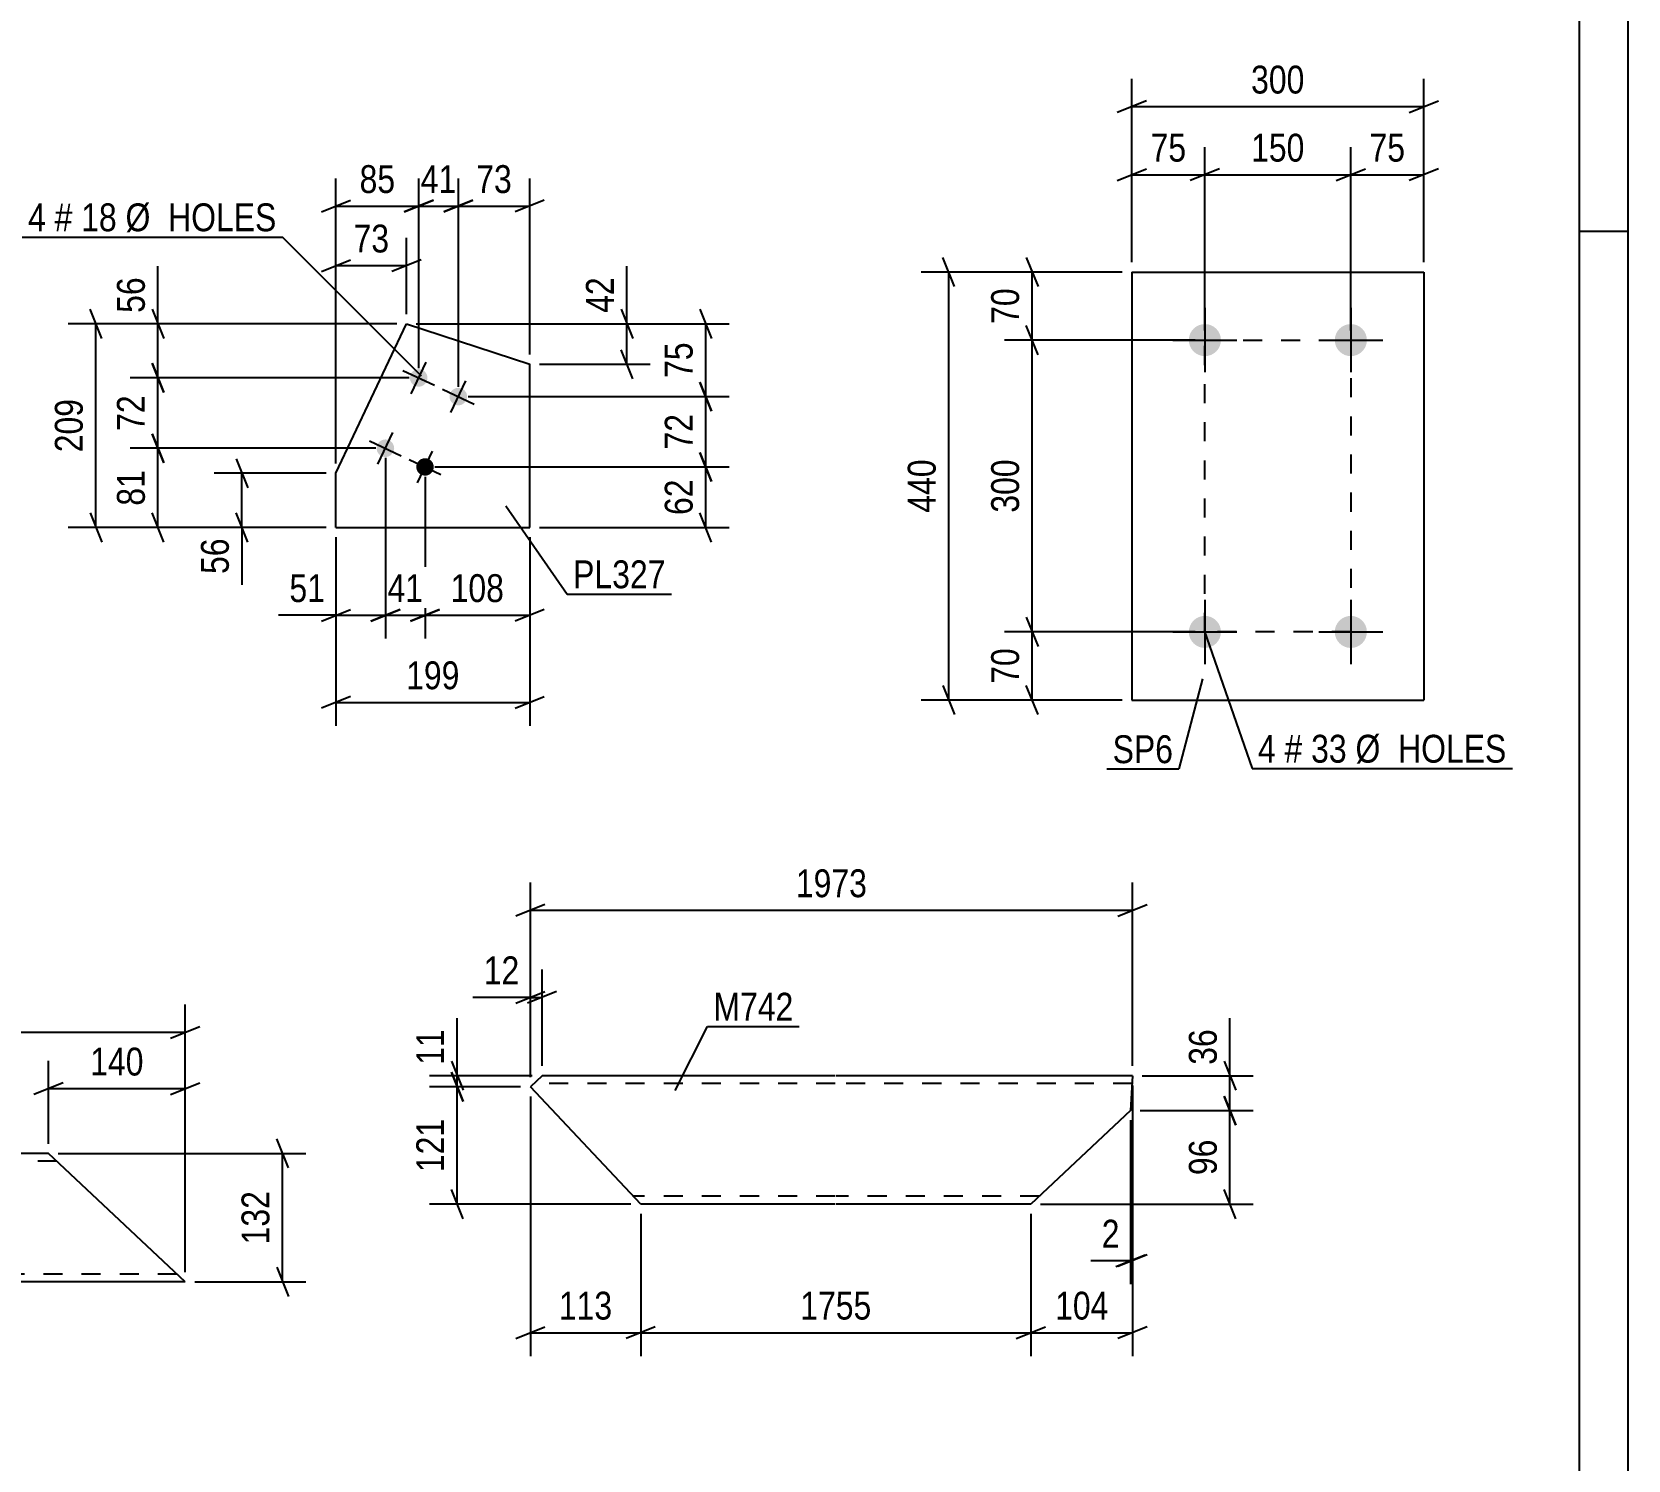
# Model space of a CAD drawing. Header units: millimetres. Extents: x 0 to 841, y 0 to 594.
# Drawn here: x 677 to 841, y 320.7 to 467.5 of the extents above; entities that cross this region are included whole.
import ezdxf

# ---------------------------------------------------------------- set-up
doc = ezdxf.new("R2010")
doc.units = ezdxf.units.MM
doc.linetypes.add('DXK_LINE_DOT2', pattern=[3.9198, 1.9599, -1.9599])
doc.styles.add('Arial Narrow', font='ARIALN.TTF', dxfattribs={"height": 0.2})

# ---------------------------------------------------------------- blocks, each defined once
blk = doc.blocks.new('Unknown-570388617-1134')
at = {"color": 5, "linetype": 'Continuous'}
for p, q in [((841, 0), (841, 594)), ((836, 5), (836, 589)), ((841, 447), (836, 447))]:
    blk.add_line(p, q, dxfattribs=at)
blk = doc.blocks.new('Part-570388617-11864 - 11863')
at = {"color": 2, "linetype": 'Continuous'}
for p, q in [((627.23, 340.14), (638.58, 352.21)), ((658.58, 352.21), (638.58, 352.21)), ((678.68, 352.21), (658.68, 352.21)), ((692.72, 339.01), (678.68, 352.21)), ((628.44, 339.01), (627.23, 340.14)), ((658.58, 339.01), (628.44, 339.01)), ((692.72, 339.01), (658.68, 339.01))]:
    blk.add_line(p, q, dxfattribs=at)
at = {"color": 7, "linetype": 'DXK_LINE_DOT2'}
for p, q in [((658.58, 351.41), (637.83, 351.41)), ((679.53, 351.41), (658.68, 351.41)), ((658.58, 339.81), (627.59, 339.81)), ((691.87, 339.81), (658.68, 339.81)), ((691.62, 340.04), (691.67, 339.99)), ((691.8, 339.87), (691.87, 339.81))]:
    blk.add_line(p, q, dxfattribs=at)
blk = doc.blocks.new('Part-570388617-11871 - 11870')
at = {"color": 2, "linetype": 'Continuous'}
for p, q in [((729.39, 360.2), (728.19, 359.06)), ((759.53, 360.2), (729.39, 360.2)), ((790.08, 360.2), (759.63, 360.2)), ((790.08, 360.2), (789.86, 356.61)), ((739.53, 347), (728.19, 359.06)), ((789.86, 356.61), (779.63, 347)), ((759.53, 347), (739.53, 347)), ((779.63, 347), (759.63, 347))]:
    blk.add_line(p, q, dxfattribs=at)
at = {"color": 7, "linetype": 'DXK_LINE_DOT2'}
for p, q in [((759.53, 359.4), (728.54, 359.4)), ((790.03, 359.4), (759.63, 359.4)), ((759.53, 347.8), (738.78, 347.8)), ((780.49, 347.8), (759.63, 347.8))]:
    blk.add_line(p, q, dxfattribs=at)
blk = doc.blocks.new('Part-570388617-11913 - 11912')
at = {"color": 2, "linetype": 'Continuous'}
for p, q in [((790.01, 442.82), (790.01, 398.82)), ((790.01, 442.82), (820.01, 442.82)), ((820.01, 442.82), (820.01, 398.82)), ((790.01, 398.82), (820.01, 398.82))]:
    blk.add_line(p, q, dxfattribs=at)
blk = doc.blocks.new('Bolt-570388617-11914 - 11912')
at = {"linetype": 'Continuous'}
for points in [[(797.51, 437.47, -1), (797.51, 434.17, -1)], [(812.51, 437.47, -1), (812.51, 434.17, -1)], [(797.51, 407.47, -1), (797.51, 404.17, -1)], [(812.51, 407.47, -1), (812.51, 404.17, -1)]]:
    blk.add_hatch(color=1, dxfattribs=at).paths.add_polyline_path(points)
at = {"color": 1, "linetype": 'Continuous'}
for p, q in [((797.51, 439.12), (797.51, 432.52)), ((812.51, 439.12), (812.51, 432.52)), ((794.21, 435.82), (800.81, 435.82)), ((809.21, 435.82), (815.81, 435.82)), ((797.51, 409.12), (797.51, 402.52)), ((812.51, 409.12), (812.51, 402.52)), ((794.21, 405.82), (800.81, 405.82)), ((809.21, 405.82), (815.81, 405.82))]:
    blk.add_line(p, q, dxfattribs=at)
blk = doc.blocks.new('Part-570388617-12001 - 12000')
at = {"color": 2, "linetype": 'Continuous'}
for p, q in [((708.21, 422.13), (715.47, 437.5)), ((715.47, 437.5), (728.12, 433.33)), ((728.12, 416.56), (728.12, 433.33)), ((708.21, 416.56), (708.21, 422.13)), ((708.21, 416.56), (728.12, 416.56))]:
    blk.add_line(p, q, dxfattribs=at)
blk = doc.blocks.new('Bolt-570388617-12002 - 12000')
at = {"linetype": 'Continuous'}
for points in [[(717.1, 432.75, -1), (716.33, 431.12, -1)], [(721.17, 430.83, -1), (720.4, 429.2, -1)], [(713.68, 425.52, -1), (712.91, 423.89, -1)], [(717.75, 423.59, -1), (716.98, 421.97, -1)]]:
    blk.add_hatch(color=1, dxfattribs=at).paths.add_polyline_path(points)
at = {"color": 1, "linetype": 'Continuous'}
for p, q in [((715.95, 430.31), (717.49, 433.56)), ((715.09, 432.7), (718.34, 431.17)), ((720.02, 428.39), (721.55, 431.64)), ((719.16, 430.78), (722.41, 429.24)), ((711.67, 425.47), (714.93, 423.93)), ((712.53, 423.07), (714.07, 426.33)), ((715.74, 423.55), (719, 422.01)), ((716.6, 421.15), (718.14, 424.41))]:
    blk.add_line(p, q, dxfattribs=at)
blk = doc.blocks.new('Rectangle-570388617-13428 - 11912')
at = {"color": 1, "linetype": 'DXK_LINE_DOT2'}
blk.add_lwpolyline([(797.51, 435.82), (812.51, 435.82), (812.51, 405.82), (797.51, 405.82), (797.51, 435.82)], close=True, dxfattribs=at)
blk = doc.blocks.new('StraightDimension-570388617-12012 - 11863')
at = {"color": 7, "linetype": 'Continuous'}
for p, q in [((678.68, 353.21), (678.68, 361.72)), ((692.72, 340.01), (692.72, 361.72)), ((680.18, 359.47), (677.18, 358.27)), ((691.22, 358.27), (694.22, 359.47)), ((678.68, 358.87), (692.72, 358.87))]:
    blk.add_line(p, q, dxfattribs=at)
at = {"color": 0}
blk.add_wipeout([(689.04, 359.62), (689.04, 363.82), (682.36, 363.82), (682.36, 359.62)], dxfattribs=at)
at = {"color": 3, "style": 'Arial Narrow'}
blk.add_text('140', height=2.863, dxfattribs=at).set_placement((682.96, 360.22))
blk = doc.blocks.new('StraightDimension-570388617-12032 - 11863')
at = {"color": 7, "linetype": 'Continuous'}
for p, q in [((703.32, 350.71), (702.12, 353.71)), ((679.68, 352.21), (705.12, 352.21)), ((702.72, 339.01), (702.72, 352.21)), ((702.12, 340.51), (703.32, 337.51)), ((693.72, 339.01), (705.12, 339.01))]:
    blk.add_line(p, q, dxfattribs=at)
at = {"color": 0}
blk.add_wipeout([(701.97, 348.95), (697.77, 348.95), (697.77, 342.26), (701.97, 342.26)], dxfattribs=at)
at = {"color": 3, "style": 'Arial Narrow'}
blk.add_text('132', height=2.863, rotation=90.0002, dxfattribs=at).set_placement((701.37, 342.86))
blk = doc.blocks.new('StraightDimension-570388617-12038 - 11863')
at = {"color": 7, "linetype": 'Continuous'}
for p, q in [((627.23, 341.14), (627.23, 367.51)), ((692.72, 340.01), (692.72, 367.51)), ((628.73, 365.26), (625.73, 364.06)), ((627.23, 364.66), (692.72, 364.66)), ((691.22, 364.06), (694.22, 365.26))]:
    blk.add_line(p, q, dxfattribs=at)
at = {"color": 0}
blk.add_wipeout([(664.23, 365.41), (664.23, 369.61), (655.72, 369.61), (655.72, 365.41)], dxfattribs=at)
at = {"color": 3, "style": 'Arial Narrow'}
blk.add_text('2009', height=2.863, dxfattribs=at).set_placement((656.32, 366.01))
blk = doc.blocks.new('StraightDimension-570388617-12074 - 11870')
at = {"color": 7, "linetype": 'Continuous'}
for p, q in [((728.19, 360.06), (728.19, 380.05)), ((790.08, 361.2), (790.08, 380.05)), ((729.69, 377.8), (726.69, 376.6)), ((788.58, 376.6), (791.58, 377.8)), ((728.19, 377.2), (790.08, 377.2))]:
    blk.add_line(p, q, dxfattribs=at)
at = {"color": 0}
blk.add_wipeout([(763.39, 377.95), (763.39, 382.15), (754.88, 382.15), (754.88, 377.95)], dxfattribs=at)
at = {"color": 3, "style": 'Arial Narrow'}
blk.add_text('1973', height=2.863, dxfattribs=at).set_placement((755.48, 378.55))
blk = doc.blocks.new('StraightDimension-570388617-12066 - 11870')
at = {"color": 7, "linetype": 'Continuous'}
for p, q in [((799.48, 361.7), (800.68, 358.7)), ((791.08, 360.2), (802.48, 360.2)), ((800.08, 356.61), (800.08, 360.2)), ((800.68, 355.11), (799.48, 358.11)), ((790.86, 356.61), (802.48, 356.61))]:
    blk.add_line(p, q, dxfattribs=at)
at = {"color": 0}
blk.add_wipeout([(799.33, 365.58), (795.13, 365.58), (795.13, 360.72), (799.33, 360.72)], dxfattribs=at)
at = {"color": 7, "linetype": 'Continuous'}
blk.add_line((800.08, 360.2), (800.08, 366.1), dxfattribs=at)
blk.add_line((800.08, 360.2), (800.08, 366.1), dxfattribs=at)
at = {"color": 3, "style": 'Arial Narrow'}
blk.add_text('36', height=2.863, rotation=90.0002, dxfattribs=at).set_placement((798.73, 361.32))
blk = doc.blocks.new('StraightDimension-570388617-12050 - 11870')
at = {"color": 7, "linetype": 'Continuous'}
for p, q in [((790.08, 359.2), (790.08, 338.78)), ((789.86, 355.61), (789.86, 338.78)), ((788.36, 340.58), (791.36, 341.78)), ((791.58, 341.78), (788.58, 340.58)), ((789.86, 341.18), (790.08, 341.18))]:
    blk.add_line(p, q, dxfattribs=at)
at = {"color": 0}
blk.add_wipeout([(789.33, 341.93), (789.33, 346.13), (786.31, 346.13), (786.31, 341.93)], dxfattribs=at)
at = {"color": 7, "linetype": 'Continuous'}
blk.add_line((789.86, 341.18), (785.78, 341.18), dxfattribs=at)
blk.add_line((789.86, 341.18), (785.78, 341.18), dxfattribs=at)
at = {"color": 3, "style": 'Arial Narrow'}
blk.add_text('2', height=2.86, dxfattribs=at).set_placement((786.91, 342.53))
blk = doc.blocks.new('StraightDimension-570388617-12054 - 11870')
at = {"color": 7, "linetype": 'Continuous'}
for p, q in [((728.19, 360.06), (728.19, 371.1)), ((729.39, 361.2), (729.39, 371.1)), ((726.69, 367.65), (729.69, 368.85)), ((730.89, 368.85), (727.89, 367.65)), ((728.19, 368.25), (729.39, 368.25))]:
    blk.add_line(p, q, dxfattribs=at)
at = {"color": 0}
blk.add_wipeout([(727.66, 369), (727.66, 373.2), (722.8, 373.2), (722.8, 369)], dxfattribs=at)
at = {"color": 7, "linetype": 'Continuous'}
blk.add_line((728.19, 368.25), (722.28, 368.25), dxfattribs=at)
blk.add_line((728.19, 368.25), (722.28, 368.25), dxfattribs=at)
at = {"color": 3, "style": 'Arial Narrow'}
blk.add_text('12', height=2.863, dxfattribs=at).set_placement((723.4, 369.6))
blk = doc.blocks.new('StraightDimension-570388617-13539 - 11870')
at = {"color": 7, "linetype": 'Continuous'}
for p, q in [((790.08, 359.2), (790.08, 331.38)), ((779.63, 346), (779.63, 331.38)), ((778.13, 333.18), (781.13, 334.38)), ((779.63, 333.78), (790.08, 333.78)), ((791.58, 334.38), (788.58, 333.18))]:
    blk.add_line(p, q, dxfattribs=at)
at = {"color": 0}
blk.add_wipeout([(788.2, 334.53), (788.2, 338.73), (781.52, 338.73), (781.52, 334.53)], dxfattribs=at)
at = {"color": 3, "style": 'Arial Narrow'}
blk.add_text('104', height=2.863, dxfattribs=at).set_placement((782.12, 335.13))
blk = doc.blocks.new('StraightDimension-570388617-12067 - 11870')
at = {"color": 7, "linetype": 'Continuous'}
for p, q in [((799.48, 358.11), (800.68, 355.11)), ((790.86, 356.61), (802.48, 356.61)), ((800.08, 347), (800.08, 356.61)), ((800.68, 345.5), (799.48, 348.5)), ((780.63, 347), (802.48, 347))]:
    blk.add_line(p, q, dxfattribs=at)
at = {"color": 0}
blk.add_wipeout([(799.33, 354.23), (795.13, 354.23), (795.13, 349.38), (799.33, 349.38)], dxfattribs=at)
at = {"color": 3, "style": 'Arial Narrow'}
blk.add_text('96', height=2.863, rotation=90.0002, dxfattribs=at).set_placement((798.73, 349.98))
blk = doc.blocks.new('StraightDimension-570388617-13540 - 11870')
at = {"color": 7, "linetype": 'Continuous'}
for p, q in [((739.53, 346), (739.53, 331.38)), ((779.63, 346), (779.63, 331.38)), ((741.03, 334.38), (738.03, 333.18)), ((739.53, 333.78), (779.63, 333.78)), ((778.13, 333.18), (781.13, 334.38))]:
    blk.add_line(p, q, dxfattribs=at)
at = {"color": 0}
blk.add_wipeout([(763.84, 334.53), (763.84, 338.73), (755.33, 338.73), (755.33, 334.53)], dxfattribs=at)
at = {"color": 3, "style": 'Arial Narrow'}
blk.add_text('1755', height=2.863, dxfattribs=at).set_placement((755.93, 335.13))
blk = doc.blocks.new('StraightDimension-570388617-13541 - 11870')
at = {"color": 7, "linetype": 'Continuous'}
for p, q in [((728.19, 358.06), (728.19, 331.38)), ((739.53, 346), (739.53, 331.38)), ((726.69, 333.18), (729.69, 334.38)), ((728.19, 333.78), (739.53, 333.78)), ((741.03, 334.38), (738.03, 333.18))]:
    blk.add_line(p, q, dxfattribs=at)
at = {"color": 0}
blk.add_wipeout([(737.2, 334.53), (737.2, 338.73), (730.52, 338.73), (730.52, 334.53)], dxfattribs=at)
at = {"color": 3, "style": 'Arial Narrow'}
blk.add_text('113', height=2.863, dxfattribs=at).set_placement((731.12, 335.13))
blk = doc.blocks.new('StraightDimension-570388617-13610 - 11870')
at = {"color": 7, "linetype": 'Continuous'}
for p, q in [((720.08, 361.7), (721.28, 358.7)), ((728.39, 360.2), (717.83, 360.2)), ((721.28, 357.56), (720.08, 360.56)), ((720.68, 359.06), (720.68, 360.2)), ((727.19, 359.06), (717.83, 359.06))]:
    blk.add_line(p, q, dxfattribs=at)
at = {"color": 0}
blk.add_wipeout([(719.93, 365.58), (715.73, 365.58), (715.73, 360.72), (719.93, 360.72)], dxfattribs=at)
at = {"color": 7, "linetype": 'Continuous'}
blk.add_line((720.68, 360.2), (720.68, 366.1), dxfattribs=at)
blk.add_line((720.68, 360.2), (720.68, 366.1), dxfattribs=at)
at = {"color": 3, "style": 'Arial Narrow'}
blk.add_text('11', height=2.863, rotation=90.0002, dxfattribs=at).set_placement((719.33, 361.32))
blk = doc.blocks.new('StraightDimension-570388617-13611 - 11870')
at = {"color": 7, "linetype": 'Continuous'}
for p, q in [((720.08, 360.56), (721.28, 357.56)), ((727.19, 359.06), (717.83, 359.06)), ((720.68, 347), (720.68, 359.06)), ((721.28, 345.5), (720.08, 348.5)), ((738.53, 347), (717.83, 347))]:
    blk.add_line(p, q, dxfattribs=at)
at = {"color": 0}
blk.add_wipeout([(719.93, 356.37), (715.73, 356.37), (715.73, 349.69), (719.93, 349.69)], dxfattribs=at)
at = {"color": 3, "style": 'Arial Narrow'}
blk.add_text('121', height=2.863, rotation=90.0002, dxfattribs=at).set_placement((719.33, 350.29))
blk = doc.blocks.new('StraightDimension-570388617-12138 - 11912')
at = {"color": 7, "linetype": 'Continuous'}
for p, q in [((779.16, 444.32), (780.36, 441.32)), ((789.01, 442.82), (776.91, 442.82)), ((779.76, 435.82), (779.76, 442.82)), ((780.36, 434.32), (779.16, 437.32)), ((796.51, 435.82), (776.91, 435.82))]:
    blk.add_line(p, q, dxfattribs=at)
at = {"color": 0}
blk.add_wipeout([(779.01, 441.75), (774.81, 441.75), (774.81, 436.89), (779.01, 436.89)], dxfattribs=at)
at = {"color": 3, "style": 'Arial Narrow'}
blk.add_text('70', height=2.863, rotation=90.0002, dxfattribs=at).set_placement((778.41, 437.49))
blk = doc.blocks.new('StraightDimension-570388617-12140 - 11912')
at = {"color": 7, "linetype": 'Continuous'}
for p, q in [((779.16, 407.32), (780.36, 404.32)), ((796.51, 405.82), (776.91, 405.82)), ((779.76, 398.82), (779.76, 405.82)), ((780.36, 397.32), (779.16, 400.32)), ((789.01, 398.82), (776.91, 398.82))]:
    blk.add_line(p, q, dxfattribs=at)
at = {"color": 0}
blk.add_wipeout([(779.01, 404.75), (774.81, 404.75), (774.81, 399.89), (779.01, 399.89)], dxfattribs=at)
at = {"color": 3, "style": 'Arial Narrow'}
blk.add_text('70', height=2.863, rotation=90.0002, dxfattribs=at).set_placement((778.41, 400.49))
blk = doc.blocks.new('StraightDimension-570388617-12156 - 11912')
at = {"color": 7, "linetype": 'Continuous'}
for p, q in [((790.01, 443.82), (790.01, 455.67)), ((797.51, 436.82), (797.51, 455.67)), ((788.51, 452.22), (791.51, 453.42)), ((790.01, 452.82), (797.51, 452.82)), ((799.01, 453.42), (796.01, 452.22))]:
    blk.add_line(p, q, dxfattribs=at)
at = {"color": 0}
blk.add_wipeout([(796.18, 453.57), (796.18, 457.77), (791.33, 457.77), (791.33, 453.57)], dxfattribs=at)
at = {"color": 3, "style": 'Arial Narrow'}
blk.add_text('75', height=2.863, dxfattribs=at).set_placement((791.93, 454.17))
blk = doc.blocks.new('StraightDimension-570388617-12139 - 11912')
at = {"color": 7, "linetype": 'Continuous'}
for p, q in [((780.36, 434.32), (779.16, 437.32)), ((796.51, 435.82), (776.91, 435.82)), ((779.76, 405.82), (779.76, 435.82)), ((779.16, 407.32), (780.36, 404.32)), ((796.51, 405.82), (776.91, 405.82))]:
    blk.add_line(p, q, dxfattribs=at)
at = {"color": 0}
blk.add_wipeout([(779.01, 424.16), (774.81, 424.16), (774.81, 417.48), (779.01, 417.48)], dxfattribs=at)
at = {"color": 3, "style": 'Arial Narrow'}
blk.add_text('300', height=2.863, rotation=90.0002, dxfattribs=at).set_placement((778.41, 418.08))
blk = doc.blocks.new('StraightDimension-570388617-12150 - 11912')
at = {"color": 7, "linetype": 'Continuous'}
for p, q in [((771.79, 441.32), (770.59, 444.32)), ((789.01, 442.82), (768.34, 442.82)), ((771.19, 398.82), (771.19, 442.82)), ((770.59, 400.32), (771.79, 397.32)), ((789.01, 398.82), (768.34, 398.82))]:
    blk.add_line(p, q, dxfattribs=at)
at = {"color": 0}
blk.add_wipeout([(770.44, 424.16), (766.24, 424.16), (766.24, 417.48), (770.44, 417.48)], dxfattribs=at)
at = {"color": 3, "style": 'Arial Narrow'}
blk.add_text('440', height=2.863, rotation=90.0002, dxfattribs=at).set_placement((769.84, 418.08))
blk = doc.blocks.new('StraightDimension-570388617-12154 - 11912')
at = {"color": 7, "linetype": 'Continuous'}
for p, q in [((812.51, 436.82), (812.51, 455.67)), ((820.01, 443.82), (820.01, 455.67)), ((811.01, 452.22), (814.01, 453.42)), ((812.51, 452.82), (820.01, 452.82)), ((821.51, 453.42), (818.51, 452.22))]:
    blk.add_line(p, q, dxfattribs=at)
at = {"color": 0}
blk.add_wipeout([(818.68, 453.57), (818.68, 457.77), (813.83, 457.77), (813.83, 453.57)], dxfattribs=at)
at = {"color": 3, "style": 'Arial Narrow'}
blk.add_text('75', height=2.863, dxfattribs=at).set_placement((814.43, 454.17))
blk = doc.blocks.new('StraightDimension-570388617-12155 - 11912')
at = {"color": 7, "linetype": 'Continuous'}
for p, q in [((797.51, 436.82), (797.51, 455.67)), ((812.51, 436.82), (812.51, 455.67)), ((799.01, 453.42), (796.01, 452.22)), ((797.51, 452.82), (812.51, 452.82)), ((811.01, 452.22), (814.01, 453.42))]:
    blk.add_line(p, q, dxfattribs=at)
at = {"color": 0}
blk.add_wipeout([(808.35, 453.57), (808.35, 457.77), (801.66, 457.77), (801.66, 453.57)], dxfattribs=at)
at = {"color": 3, "style": 'Arial Narrow'}
blk.add_text('150', height=2.863, dxfattribs=at).set_placement((802.26, 454.17))
blk = doc.blocks.new('StraightDimension-570388617-12166 - 11912')
at = {"color": 7, "linetype": 'Continuous'}
for p, q in [((790.01, 443.82), (790.01, 462.67)), ((820.01, 443.82), (820.01, 462.67)), ((791.51, 460.42), (788.51, 459.22)), ((790.01, 459.82), (820.01, 459.82)), ((818.51, 459.22), (821.51, 460.42))]:
    blk.add_line(p, q, dxfattribs=at)
at = {"color": 0}
blk.add_wipeout([(808.35, 460.57), (808.35, 464.77), (801.66, 464.77), (801.66, 460.57)], dxfattribs=at)
at = {"color": 3, "style": 'Arial Narrow'}
blk.add_text('300', height=2.863, dxfattribs=at).set_placement((802.26, 461.17))
blk = doc.blocks.new('StraightDimension-570388617-12265 - 12000')
at = {"color": 7, "linetype": 'Continuous'}
for p, q in [((716.72, 432.94), (716.72, 452.44)), ((720.79, 431.01), (720.79, 452.44)), ((715.22, 448.99), (718.22, 450.19)), ((716.72, 449.59), (720.79, 449.59)), ((722.29, 450.19), (719.29, 448.99))]:
    blk.add_line(p, q, dxfattribs=at)
at = {"color": 0}
blk.add_wipeout([(721.18, 450.34), (721.18, 454.54), (716.32, 454.54), (716.32, 450.34)], dxfattribs=at)
at = {"color": 3, "style": 'Arial Narrow'}
blk.add_text('41', height=2.863, dxfattribs=at).set_placement((716.92, 450.94))
blk = doc.blocks.new('StraightDimension-570388617-12256 - 12000')
at = {"color": 7, "linetype": 'Continuous'}
for p, q in [((697.95, 423.63), (699.15, 420.63)), ((707.21, 422.13), (695.7, 422.13)), ((698.55, 416.56), (698.55, 422.13)), ((699.15, 415.06), (697.95, 418.06)), ((707.21, 416.56), (695.7, 416.56))]:
    blk.add_line(p, q, dxfattribs=at)
at = {"color": 0}
blk.add_wipeout([(697.8, 416.04), (693.6, 416.04), (693.6, 411.18), (697.8, 411.18)], dxfattribs=at)
at = {"color": 7, "linetype": 'Continuous'}
blk.add_line((698.55, 416.56), (698.55, 410.66), dxfattribs=at)
blk.add_line((698.55, 416.56), (698.55, 410.66), dxfattribs=at)
at = {"color": 3, "style": 'Arial Narrow'}
blk.add_text('56', height=2.863, rotation=90.0002, dxfattribs=at).set_placement((697.2, 411.78))
blk = doc.blocks.new('StraightDimension-570388617-12264 - 12000')
at = {"color": 7, "linetype": 'Continuous'}
for p, q in [((720.79, 431.01), (720.79, 452.44)), ((728.12, 434.33), (728.12, 452.44)), ((719.29, 448.99), (722.29, 450.19)), ((720.79, 449.59), (728.12, 449.59)), ((729.62, 450.19), (726.62, 448.99))]:
    blk.add_line(p, q, dxfattribs=at)
at = {"color": 0}
blk.add_wipeout([(726.88, 450.34), (726.88, 454.54), (722.03, 454.54), (722.03, 450.34)], dxfattribs=at)
at = {"color": 3, "style": 'Arial Narrow'}
blk.add_text('73', height=2.863, dxfattribs=at).set_placement((722.63, 450.94))
blk = doc.blocks.new('StraightDimension-570388617-12246 - 12000')
at = {"color": 7, "linetype": 'Continuous'}
for p, q in [((708.21, 423.13), (708.21, 446.33)), ((715.47, 438.5), (715.47, 446.33)), ((706.71, 442.88), (709.71, 444.08)), ((708.21, 443.48), (715.47, 443.48)), ((716.97, 444.08), (713.97, 442.88))]:
    blk.add_line(p, q, dxfattribs=at)
at = {"color": 0}
blk.add_wipeout([(714.27, 444.23), (714.27, 448.43), (709.42, 448.43), (709.42, 444.23)], dxfattribs=at)
at = {"color": 3, "style": 'Arial Narrow'}
blk.add_text('73', height=2.863, dxfattribs=at).set_placement((710.02, 444.83))
blk = doc.blocks.new('StraightDimension-570388617-12260 - 12000')
at = {"color": 7, "linetype": 'Continuous'}
for p, q in [((737.52, 439), (738.72, 436)), ((716.47, 437.5), (740.52, 437.5)), ((738.12, 433.33), (738.12, 437.5)), ((738.72, 431.83), (737.52, 434.83)), ((729.12, 433.33), (740.52, 433.33))]:
    blk.add_line(p, q, dxfattribs=at)
at = {"color": 0}
blk.add_wipeout([(737.37, 442.88), (733.17, 442.88), (733.17, 438.02), (737.37, 438.02)], dxfattribs=at)
at = {"color": 7, "linetype": 'Continuous'}
blk.add_line((738.12, 437.5), (738.12, 443.41), dxfattribs=at)
blk.add_line((738.12, 437.5), (738.12, 443.41), dxfattribs=at)
at = {"color": 3, "style": 'Arial Narrow'}
blk.add_text('42', height=2.863, rotation=90.0002, dxfattribs=at).set_placement((736.77, 438.62))
blk = doc.blocks.new('StraightDimension-570388617-12252 - 12000')
at = {"color": 7, "linetype": 'Continuous'}
for p, q in [((708.21, 415.56), (708.21, 396.18)), ((728.12, 415.56), (728.12, 396.18)), ((709.71, 399.18), (706.71, 397.98)), ((726.62, 397.98), (729.62, 399.18)), ((708.21, 398.58), (728.12, 398.58))]:
    blk.add_line(p, q, dxfattribs=at)
at = {"color": 0}
blk.add_wipeout([(721.51, 399.33), (721.51, 403.53), (714.83, 403.53), (714.83, 399.33)], dxfattribs=at)
at = {"color": 3, "style": 'Arial Narrow'}
blk.add_text('199', height=2.863, dxfattribs=at).set_placement((715.43, 399.93))
blk = doc.blocks.new('StraightDimension-570388617-12266 - 12000')
at = {"color": 7, "linetype": 'Continuous'}
for p, q in [((708.21, 423.13), (708.21, 452.44)), ((716.72, 432.94), (716.72, 452.44)), ((706.71, 448.99), (709.71, 450.19)), ((708.21, 449.59), (716.72, 449.59)), ((718.22, 450.19), (715.22, 448.99))]:
    blk.add_line(p, q, dxfattribs=at)
at = {"color": 0}
blk.add_wipeout([(714.89, 450.34), (714.89, 454.54), (710.04, 454.54), (710.04, 450.34)], dxfattribs=at)
at = {"color": 3, "style": 'Arial Narrow'}
blk.add_text('85', height=2.863, dxfattribs=at).set_placement((710.64, 450.94))
blk = doc.blocks.new('StraightDimension-570388617-12284 - 12000')
at = {"color": 7, "linetype": 'Continuous'}
for p, q in [((689.32, 439), (690.52, 436)), ((714.47, 437.5), (687.07, 437.5)), ((689.92, 431.94), (689.92, 437.5)), ((690.52, 430.44), (689.32, 433.44)), ((715.72, 431.94), (687.07, 431.94))]:
    blk.add_line(p, q, dxfattribs=at)
at = {"color": 0}
blk.add_wipeout([(689.17, 442.88), (684.97, 442.88), (684.97, 438.02), (689.17, 438.02)], dxfattribs=at)
at = {"color": 7, "linetype": 'Continuous'}
blk.add_line((689.92, 437.5), (689.92, 443.41), dxfattribs=at)
blk.add_line((689.92, 437.5), (689.92, 443.41), dxfattribs=at)
at = {"color": 3, "style": 'Arial Narrow'}
blk.add_text('56', height=2.863, rotation=90.0002, dxfattribs=at).set_placement((688.57, 438.62))
blk = doc.blocks.new('StraightDimension-570388617-12285 - 12000')
at = {"color": 7, "linetype": 'Continuous'}
for p, q in [((689.32, 433.44), (690.52, 430.44)), ((715.72, 431.94), (687.07, 431.94)), ((689.92, 424.7), (689.92, 431.94)), ((690.52, 423.2), (689.32, 426.2)), ((712.3, 424.7), (687.07, 424.7))]:
    blk.add_line(p, q, dxfattribs=at)
at = {"color": 0}
blk.add_wipeout([(689.17, 430.75), (684.97, 430.75), (684.97, 425.89), (689.17, 425.89)], dxfattribs=at)
at = {"color": 3, "style": 'Arial Narrow'}
blk.add_text('72', height=2.863, rotation=90.0002, dxfattribs=at).set_placement((688.57, 426.49))
blk = doc.blocks.new('StraightDimension-570388617-13371 - 12000')
at = {"color": 7, "linetype": 'Continuous'}
for p, q in [((745.62, 424.28), (746.82, 421.28)), ((718.37, 422.78), (748.62, 422.78)), ((746.22, 416.56), (746.22, 422.78)), ((746.82, 415.06), (745.62, 418.06)), ((729.12, 416.56), (748.62, 416.56))]:
    blk.add_line(p, q, dxfattribs=at)
at = {"color": 0}
blk.add_wipeout([(745.47, 422.1), (741.27, 422.1), (741.27, 417.24), (745.47, 417.24)], dxfattribs=at)
at = {"color": 3, "style": 'Arial Narrow'}
blk.add_text('62', height=2.863, rotation=90.0002, dxfattribs=at).set_placement((744.87, 417.84))
blk = doc.blocks.new('StraightDimension-570388617-12286 - 12000')
at = {"color": 7, "linetype": 'Continuous'}
for p, q in [((689.32, 426.2), (690.52, 423.2)), ((712.3, 424.7), (687.07, 424.7)), ((689.92, 416.56), (689.92, 424.7)), ((690.52, 415.06), (689.32, 418.06)), ((707.21, 416.56), (687.07, 416.56))]:
    blk.add_line(p, q, dxfattribs=at)
at = {"color": 0}
blk.add_wipeout([(689.17, 423.06), (684.97, 423.06), (684.97, 418.2), (689.17, 418.2)], dxfattribs=at)
at = {"color": 3, "style": 'Arial Narrow'}
blk.add_text('81', height=2.863, rotation=90.0002, dxfattribs=at).set_placement((688.57, 418.8))
blk = doc.blocks.new('StraightDimension-570388617-12304 - 12000')
at = {"color": 7, "linetype": 'Continuous'}
for p, q in [((684.14, 436), (682.94, 439)), ((714.47, 437.5), (680.69, 437.5)), ((683.54, 416.56), (683.54, 437.5)), ((682.94, 418.06), (684.14, 415.06)), ((707.21, 416.56), (680.69, 416.56))]:
    blk.add_line(p, q, dxfattribs=at)
at = {"color": 0}
blk.add_wipeout([(682.79, 430.37), (678.59, 430.37), (678.59, 423.69), (682.79, 423.69)], dxfattribs=at)
at = {"color": 3, "style": 'Arial Narrow'}
blk.add_text('209', height=2.863, rotation=90.0002, dxfattribs=at).set_placement((682.19, 424.29))
blk = doc.blocks.new('StraightDimension-570388617-13369 - 12000')
at = {"color": 7, "linetype": 'Continuous'}
for p, q in [((745.62, 439), (746.82, 436)), ((716.47, 437.5), (748.62, 437.5)), ((746.22, 430.01), (746.22, 437.5)), ((746.82, 428.51), (745.62, 431.51)), ((721.79, 430.01), (748.62, 430.01))]:
    blk.add_line(p, q, dxfattribs=at)
at = {"color": 0}
blk.add_wipeout([(745.47, 436.18), (741.27, 436.18), (741.27, 431.33), (745.47, 431.33)], dxfattribs=at)
at = {"color": 3, "style": 'Arial Narrow'}
blk.add_text('75', height=2.863, rotation=90.0002, dxfattribs=at).set_placement((744.87, 431.93))
blk = doc.blocks.new('StraightDimension-570388617-13370 - 12000')
at = {"color": 7, "linetype": 'Continuous'}
for p, q in [((745.62, 431.51), (746.82, 428.51)), ((721.79, 430.01), (748.62, 430.01)), ((746.22, 422.78), (746.22, 430.01)), ((746.82, 421.28), (745.62, 424.28)), ((718.37, 422.78), (748.62, 422.78))]:
    blk.add_line(p, q, dxfattribs=at)
at = {"color": 0}
blk.add_wipeout([(745.47, 428.82), (741.27, 428.82), (741.27, 423.97), (745.47, 423.97)], dxfattribs=at)
at = {"color": 3, "style": 'Arial Narrow'}
blk.add_text('72', height=2.863, rotation=90.0002, dxfattribs=at).set_placement((744.87, 424.57))
blk = doc.blocks.new('StraightDimension-570388617-13393 - 12000')
at = {"color": 7, "linetype": 'Continuous'}
for p, q in [((717.37, 421.78), (717.37, 405.14)), ((728.12, 415.56), (728.12, 405.14)), ((715.87, 406.94), (718.87, 408.14)), ((717.37, 407.54), (728.12, 407.54)), ((729.62, 408.14), (726.62, 406.94))]:
    blk.add_line(p, q, dxfattribs=at)
at = {"color": 0}
blk.add_wipeout([(726.09, 408.29), (726.09, 412.49), (719.4, 412.49), (719.4, 408.29)], dxfattribs=at)
at = {"color": 3, "style": 'Arial Narrow'}
blk.add_text('108', height=2.863, dxfattribs=at).set_placement((720, 408.89))
blk = doc.blocks.new('StraightDimension-570388617-13394 - 12000')
at = {"color": 7, "linetype": 'Continuous'}
for p, q in [((713.3, 423.7), (713.3, 405.14)), ((717.37, 421.78), (717.37, 405.14)), ((711.8, 406.94), (714.8, 408.14)), ((713.3, 407.54), (717.37, 407.54)), ((718.87, 408.14), (715.87, 406.94))]:
    blk.add_line(p, q, dxfattribs=at)
at = {"color": 0}
blk.add_wipeout([(717.76, 408.29), (717.76, 412.49), (712.91, 412.49), (712.91, 408.29)], dxfattribs=at)
at = {"color": 3, "style": 'Arial Narrow'}
blk.add_text('41', height=2.863, dxfattribs=at).set_placement((713.51, 408.89))
blk = doc.blocks.new('StraightDimension-570388617-13395 - 12000')
at = {"color": 7, "linetype": 'Continuous'}
for p, q in [((713.3, 423.7), (713.3, 405.14)), ((708.21, 415.56), (708.21, 405.14)), ((706.71, 406.94), (709.71, 408.14)), ((708.21, 407.54), (713.3, 407.54)), ((714.8, 408.14), (711.8, 406.94))]:
    blk.add_line(p, q, dxfattribs=at)
at = {"color": 0}
blk.add_wipeout([(707.69, 408.29), (707.69, 412.49), (702.83, 412.49), (702.83, 408.29)], dxfattribs=at)
at = {"color": 7, "linetype": 'Continuous'}
blk.add_line((708.21, 407.54), (702.31, 407.54), dxfattribs=at)
blk.add_line((708.21, 407.54), (702.31, 407.54), dxfattribs=at)
at = {"color": 3, "style": 'Arial Narrow'}
blk.add_text('51', height=2.863, dxfattribs=at).set_placement((703.43, 408.89))
blk = doc.blocks.new('Mark-570388617-12310 - 11870')
at = {"color": 0}
blk.add_wipeout([(755.23, 365.86), (755.23, 368.86), (747.01, 368.86), (747.01, 365.86)], dxfattribs=at)
blk.add_wipeout([(755.23, 365.86), (755.23, 368.86), (747.01, 368.86), (747.01, 365.86)], dxfattribs=at)
at = {"color": 30, "linetype": 'Continuous'}
for p, q in [((743.08, 358.66), (746.41, 365.26)), ((746.41, 365.26), (755.83, 365.26))]:
    blk.add_line(p, q, dxfattribs=at)
at = {"color": 3, "style": 'Arial Narrow'}
blk.add_text('M742', height=2.863, dxfattribs=at).set_placement((747.01, 365.86))
blk = doc.blocks.new('Mark-570388617-12326 - 11912')
at = {"color": 0}
blk.add_wipeout([(794.24, 392.33), (794.24, 395.33), (788.03, 395.33), (788.03, 392.33)], dxfattribs=at)
blk.add_wipeout([(794.24, 392.33), (794.24, 395.33), (788.03, 395.33), (788.03, 392.33)], dxfattribs=at)
at = {"color": 30, "linetype": 'Continuous'}
for p in [(797.25, 401), (787.43, 391.73)]:
    blk.add_line(p, (794.84, 391.73), dxfattribs=at)
at = {"color": 3, "style": 'Arial Narrow'}
blk.add_text('SP6', height=2.863, dxfattribs=at).set_placement((788.03, 392.33))
blk = doc.blocks.new('Mark-570388617-12329 - 11912')
at = {"color": 0}
for points in [[(804.8, 392.38), (804.8, 395.38), (802.97, 395.38), (802.97, 392.38)], [(807.53, 392.38), (807.53, 395.38), (805.7, 395.38), (805.7, 392.38)], [(812.09, 392.38), (812.09, 395.38), (808.43, 395.38), (808.43, 392.38)], [(828.51, 392.38), (828.51, 395.38), (812.99, 395.38), (812.99, 392.38)]]:
    blk.add_wipeout(points, dxfattribs=at)
for points in [[(804.8, 392.38), (804.8, 395.38), (802.97, 395.38), (802.97, 392.38)], [(807.53, 392.38), (807.53, 395.38), (805.7, 395.38), (805.7, 392.38)], [(812.09, 392.38), (812.09, 395.38), (808.43, 395.38), (808.43, 392.38)], [(828.51, 392.38), (828.51, 395.38), (812.99, 395.38), (812.99, 392.38)]]:
    blk.add_wipeout(points, dxfattribs=at)
at = {"color": 7, "linetype": 'Continuous'}
for p, q in [((797.45, 405.97), (802.37, 391.78)), ((802.37, 391.78), (829.11, 391.78))]:
    blk.add_line(p, q, dxfattribs=at)
at = {"color": 3, "style": 'Arial Narrow'}
for s, height, p in [('Ø  HOLES', 2.863, (812.99, 392.38)), ('4', 2.86, (802.97, 392.38)), ('#', 2.86, (805.7, 392.38)), ('33', 2.863, (808.43, 392.38))]:
    blk.add_text(s, height=height, dxfattribs=at).set_placement(p)
blk = doc.blocks.new('Mark-570388617-12346 - 12000')
at = {"color": 0}
blk.add_wipeout([(742.09, 410.31), (742.09, 413.31), (732.59, 413.31), (732.59, 410.31)], dxfattribs=at)
blk.add_wipeout([(742.09, 410.31), (742.09, 413.31), (732.59, 413.31), (732.59, 410.31)], dxfattribs=at)
at = {"color": 30, "linetype": 'Continuous'}
for p, q in [((725.68, 418.79), (731.99, 409.71)), ((731.99, 409.71), (742.69, 409.71))]:
    blk.add_line(p, q, dxfattribs=at)
at = {"color": 3, "style": 'Arial Narrow'}
blk.add_text('PL327', height=2.863, dxfattribs=at).set_placement((732.59, 410.31))
blk = doc.blocks.new('Mark-570388617-12349 - 12000')
at = {"color": 0}
for points in [[(678.4, 447.01), (678.4, 450.01), (676.57, 450.01), (676.57, 447.01)], [(681.13, 447.01), (681.13, 450.01), (679.3, 450.01), (679.3, 447.01)], [(685.69, 447.01), (685.69, 450.01), (682.03, 450.01), (682.03, 447.01)], [(702.11, 447.01), (702.11, 450.01), (686.59, 450.01), (686.59, 447.01)]]:
    blk.add_wipeout(points, dxfattribs=at)
for points in [[(678.4, 447.01), (678.4, 450.01), (676.57, 450.01), (676.57, 447.01)], [(681.13, 447.01), (681.13, 450.01), (679.3, 450.01), (679.3, 447.01)], [(685.69, 447.01), (685.69, 450.01), (682.03, 450.01), (682.03, 447.01)], [(702.11, 447.01), (702.11, 450.01), (686.59, 450.01), (686.59, 447.01)]]:
    blk.add_wipeout(points, dxfattribs=at)
at = {"color": 7, "linetype": 'Continuous'}
for p in [(675.97, 446.41), (716.99, 432.11)]:
    blk.add_line(p, (702.71, 446.41), dxfattribs=at)
at = {"color": 3, "style": 'Arial Narrow'}
for s, height, p in [('4', 2.86, (676.57, 447.01)), ('#', 2.86, (679.3, 447.01)), ('18', 2.863, (682.03, 447.01)), ('Ø  HOLES', 2.863, (686.59, 447.01))]:
    blk.add_text(s, height=height, dxfattribs=at).set_placement(p)

msp = doc.modelspace()

# ---------------------------------------------------------------- block references
for name in ['Unknown-570388617-1134', 'Part-570388617-11913 - 11912', 'Bolt-570388617-11914 - 11912', 'Part-570388617-12001 - 12000', 'Rectangle-570388617-13428 - 11912', 'Bolt-570388617-12002 - 12000', 'Part-570388617-11871 - 11870', 'Part-570388617-11864 - 11863']:
    msp.add_blockref(name, (0, 0))

# ---------------------------------------------------------------- next in the draw order: block references
for name in ['StraightDimension-570388617-12154 - 11912', 'StraightDimension-570388617-12265 - 12000', 'StraightDimension-570388617-12138 - 11912', 'StraightDimension-570388617-12256 - 12000', 'StraightDimension-570388617-12140 - 11912', 'StraightDimension-570388617-12074 - 11870', 'StraightDimension-570388617-12012 - 11863']:
    msp.add_blockref(name, (0, 0))

# ---------------------------------------------------------------- next in the draw order: block references
for name in ['StraightDimension-570388617-12156 - 11912', 'StraightDimension-570388617-12264 - 12000', 'StraightDimension-570388617-12246 - 12000', 'StraightDimension-570388617-12252 - 12000', 'StraightDimension-570388617-12054 - 11870', 'Mark-570388617-12310 - 11870', 'StraightDimension-570388617-12066 - 11870', 'StraightDimension-570388617-12032 - 11863']:
    msp.add_blockref(name, (0, 0))

# ---------------------------------------------------------------- next in the draw order: block references
for name in ['StraightDimension-570388617-12260 - 12000', 'StraightDimension-570388617-12139 - 11912', 'StraightDimension-570388617-12038 - 11863', 'StraightDimension-570388617-12050 - 11870']:
    msp.add_blockref(name, (0, 0))

# ---------------------------------------------------------------- next in the draw order: block references
for name in ['StraightDimension-570388617-12155 - 11912', 'StraightDimension-570388617-12266 - 12000', 'StraightDimension-570388617-12150 - 11912', 'StraightDimension-570388617-13539 - 11870']:
    msp.add_blockref(name, (0, 0))

# ---------------------------------------------------------------- next in the draw order: block references
for name in ['StraightDimension-570388617-12166 - 11912', 'StraightDimension-570388617-12284 - 12000', 'StraightDimension-570388617-13371 - 12000', 'Mark-570388617-12326 - 11912', 'StraightDimension-570388617-12067 - 11870']:
    msp.add_blockref(name, (0, 0))

# ---------------------------------------------------------------- next in the draw order: block references
for name in ['StraightDimension-570388617-12285 - 12000', 'Mark-570388617-12329 - 11912', 'StraightDimension-570388617-13540 - 11870']:
    msp.add_blockref(name, (0, 0))

# ---------------------------------------------------------------- next in the draw order: block references
for name in ['StraightDimension-570388617-13369 - 12000', 'StraightDimension-570388617-12286 - 12000', 'StraightDimension-570388617-13541 - 11870']:
    msp.add_blockref(name, (0, 0))

# ---------------------------------------------------------------- next in the draw order: block references
for name in ['StraightDimension-570388617-12304 - 12000', 'StraightDimension-570388617-13370 - 12000', 'StraightDimension-570388617-13610 - 11870']:
    msp.add_blockref(name, (0, 0))

# ---------------------------------------------------------------- next in the draw order: block references
for name in ['Mark-570388617-12349 - 12000', 'StraightDimension-570388617-13393 - 12000', 'StraightDimension-570388617-13611 - 11870']:
    msp.add_blockref(name, (0, 0))

# ---------------------------------------------------------------- next in the draw order: block references
for name in ['StraightDimension-570388617-13394 - 12000', 'Mark-570388617-12346 - 12000']:
    msp.add_blockref(name, (0, 0))

# ---------------------------------------------------------------- next in the draw order: block references
msp.add_blockref('StraightDimension-570388617-13395 - 12000', (0, 0))

doc.saveas('drawing.dxf')
